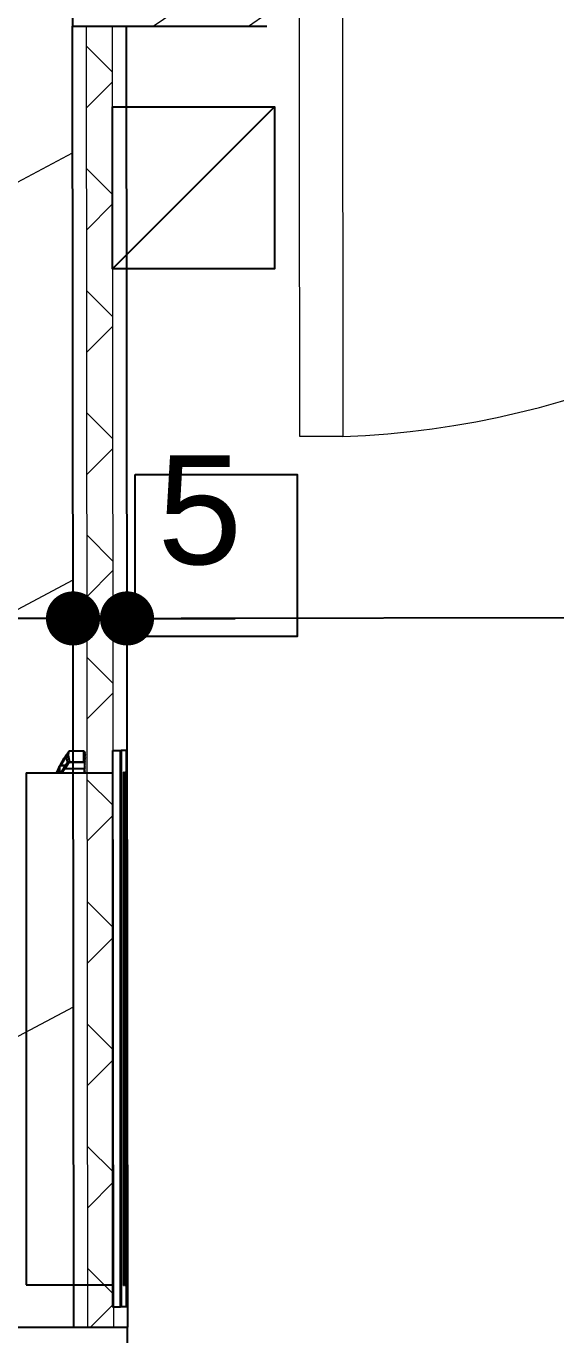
# Model space of a CAD drawing. Header units: centimetres. Extents: x 39595 to 63691, y -25920 to -14518.
# Drawn here: x 55893.3 to 55942.4, y -23932 to -23810.9 of the extents above; entities that cross this region are included whole.
import ezdxf

# ---------------------------------------------------------------- set-up
doc = ezdxf.new("R2010")
doc.units = ezdxf.units.CM
doc.header["$LTSCALE"] = 50.8
doc.header["$PDMODE"] = 1
doc.header["$PDSIZE"] = -2
doc.linetypes.add('Style de ligne -1', pattern=[0.41664, 0.20828, -0.20836])
doc.layers.add('3-BAT C-Niveau-3', color=7, linetype='Continuous')
doc.layers.add('prlm-CHAUFF', color=4, linetype='Continuous')
doc.layers.add('prlm-ELEC-CFA', color=1, linetype='Continuous', lineweight=25)
doc.layers.add('prlm-ELEC-CFO', color=1, linetype='Continuous', lineweight=25)
doc.styles.add('Helvetica', font='arial.ttf')
doc.dimstyles.new('IS', dxfattribs={"dimtxt": 10.08724, "dimasz": 5.007446, "dimexe": 2, "dimexo": 10, "dimgap": 3, "dimtad": 1, "dimdec": 1, "dimtxsty": 'Helvetica', "dimblk": 'DOT', "dimblk1": 'DOT', "dimblk2": 'DOT', "dimcen": 0, "dimdle": 10, "dimazin": 0, "dimtfac": 0.8, "dimtdec": 1, "dimtix": 1, "dimtmove": 0, "dimatfit": 0, "dimldrblk": 'VW_FILLEDARROW-1', "dimfxl": 1, "dimfrac": 2, "dimtolj": 1, "dimarcsym": 0})

# ---------------------------------------------------------------- blocks, each defined once
blk = doc.blocks.new('_DOT')
at = {"color": 0, "linetype": 'ByBlock', "lineweight": -2}
blk.add_line((-0.5, 0), (-1, 0), dxfattribs=at)
at = {"color": 0, "linetype": 'ByBlock', "const_width": 0.5}
blk.add_lwpolyline([(-0.25, 0, 1), (0.25, 0, 1)], format="xyb", close=True, dxfattribs=at)
blk = doc.blocks.new('*D54')
at = {"layer": '3-BAT C-Niveau-3', "color": 0, "linetype": 'Continuous', "lineweight": -2, "transparency": 16777216}
blk.add_line((55982.54, -23805.81), (55982.5, -23770.83), dxfattribs=at)
at = {"layer": 'Defpoints', "color": 0, "linetype": 'Continuous', "transparency": 16777216}
for p in [(55982.5, -23765.82), (56034.5, -23765.77), (55915.63, -23810.88)]:
    blk.add_point(p, dxfattribs=at)
at = {"layer": '3-BAT C-Niveau-3', "color": 0, "linetype": 'Continuous', "lineweight": -2, "transparency": 16777216, "xscale": 5.007446289062499, "yscale": 5.007446289062499, "zscale": 5.007446289062499}
for p, rotation in [((55982.5, -23765.82), 90.05310040590868), ((55982.54, -23810.82), 270.0531004059087)]:
    blk.add_blockref('_DOT', p, dxfattribs=dict(at, rotation=rotation))
at = {"layer": '3-BAT C-Niveau-3', "color": 0, "linetype": 'Continuous', "lineweight": 5, "transparency": 16777216, "insert": (55990.56, -23788.31), "char_height": 10.087, "attachment_point": 5, "rotation": 270.0531, "style": 'Helvetica'}
blk.add_mtext('\\A1;45', dxfattribs=at)
blk = doc.blocks.new('VW_FILLEDARROW-1')
at = {"color": 0, "linetype": 'Continuous', "lineweight": 5, "flags": 128}
blk.add_lwpolyline([(-1.997, 0.535), (0, 0), (-1.997, -0.535)], close=True, dxfattribs=at)
blk = doc.blocks.new('*D55')
at = {"layer": '3-BAT C-Niveau-3', "color": 0, "linetype": 'Continuous', "lineweight": -2, "transparency": 16777216}
blk.add_line((55982.76, -24050.7), (55982.54, -23815.83), dxfattribs=at)
at = {"layer": 'Defpoints', "color": 0, "linetype": 'Continuous', "transparency": 16777216}
for p in [(55915.63, -23810.88), (55982.54, -23810.82), (55993.77, -24055.7)]:
    blk.add_point(p, dxfattribs=at)
at = {"layer": '3-BAT C-Niveau-3', "color": 0, "linetype": 'Continuous', "lineweight": -2, "transparency": 16777216, "xscale": 5.007446289062499, "yscale": 5.007446289062499, "zscale": 5.007446289062499}
for p, rotation in [((55982.54, -23810.82), 90.05310040590868), ((55982.77, -24055.71), 270.0531004059087)]:
    blk.add_blockref('_DOT', p, dxfattribs=dict(at, rotation=rotation))
at = {"layer": '3-BAT C-Niveau-3', "color": 0, "linetype": 'Continuous', "lineweight": 5, "transparency": 16777216, "insert": (55990.7, -23933.26), "char_height": 10.087, "attachment_point": 5, "rotation": 270.0531, "style": 'Helvetica'}
blk.add_mtext('\\A1;245', dxfattribs=at)
blk = doc.blocks.new('*D126')
at = {"layer": '3-BAT C-Niveau-3', "color": 0, "linetype": 'Continuous', "lineweight": -2, "transparency": 16777216}
for p, q in [((55807.72, -23865.8), (55807.72, -23863.8)), ((55897.69, -23875.71), (55897.68, -23863.71)), ((55892.68, -23865.72), (55812.73, -23865.79))]:
    blk.add_line(p, q, dxfattribs=at)
at = {"layer": 'Defpoints', "color": 0, "linetype": 'Continuous', "transparency": 16777216}
for p in [(55807.72, -23865.8), (55807.72, -23870.2), (55897.7, -23887.15)]:
    blk.add_point(p, dxfattribs=at)
at = {"layer": '3-BAT C-Niveau-3', "color": 0, "linetype": 'Continuous', "lineweight": -2, "transparency": 16777216, "xscale": 5.007446289062499, "yscale": 5.007446289062499, "zscale": 5.007446289062499}
for p, rotation in [((55807.72, -23865.8), 180.0531004058566), ((55897.68, -23865.71), 0.05310040585661646)]:
    blk.add_blockref('_DOT', p, dxfattribs=dict(at, rotation=rotation))
at = {"layer": '3-BAT C-Niveau-3', "color": 0, "linetype": 'Continuous', "lineweight": 5, "transparency": 16777216, "insert": (55852.69, -23857.71), "char_height": 10.087, "attachment_point": 5, "rotation": 0.0531, "style": 'Helvetica'}
blk.add_mtext('\\A1;90', dxfattribs=at)
blk = doc.blocks.new('*D127')
at = {"layer": '3-BAT C-Niveau-3', "color": 0, "linetype": 'Continuous', "lineweight": -2, "transparency": 16777216}
for p, q in [((55897.69, -23875.71), (55897.68, -23863.71)), ((55902.69, -23875.71), (55902.68, -23863.71)), ((55892.68, -23865.72), (55887.67, -23865.72)), ((55902.68, -23865.71), (55897.68, -23865.71)), ((55907.69, -23865.7), (55912.7, -23865.7))]:
    blk.add_line(p, q, dxfattribs=at)
at = {"layer": 'Defpoints', "color": 0, "linetype": 'Continuous', "transparency": 16777216}
for p in [(55897.68, -23865.71), (55897.7, -23887.15), (55902.7, -23887.9)]:
    blk.add_point(p, dxfattribs=at)
at = {"layer": '3-BAT C-Niveau-3', "color": 0, "linetype": 'Continuous', "lineweight": -2, "transparency": 16777216, "xscale": 5.007446289062499, "yscale": 5.007446289062499, "zscale": 5.007446289062499}
for p, rotation in [((55897.68, -23865.71), 0.05310040585657854), ((55902.68, -23865.71), 180.0531004058566)]:
    blk.add_blockref('_DOT', p, dxfattribs=dict(at, rotation=rotation))
at = {"layer": '3-BAT C-Niveau-3', "color": 0, "linetype": 'Continuous', "lineweight": 5, "transparency": 16777216, "insert": (55909.42, -23855.72), "char_height": 10.087, "attachment_point": 5, "rotation": 0.0531, "style": 'Helvetica'}
blk.add_mtext('\\A1;5', dxfattribs=at)
blk = doc.blocks.new('*D128')
at = {"layer": '3-BAT C-Niveau-3', "color": 0, "linetype": 'Continuous', "lineweight": -2, "transparency": 16777216}
for p, q in [((55902.69, -23875.71), (55902.68, -23863.71)), ((56253.62, -23865.38), (55907.69, -23865.7)), ((56258.62, -23865.38), (56258.63, -23867.38))]:
    blk.add_line(p, q, dxfattribs=at)
at = {"layer": 'Defpoints', "color": 0, "linetype": 'Continuous', "transparency": 16777216}
for p in [(56258.62, -23861.32), (55902.68, -23865.71), (55902.7, -23887.9)]:
    blk.add_point(p, dxfattribs=at)
at = {"layer": '3-BAT C-Niveau-3', "color": 0, "linetype": 'Continuous', "lineweight": -2, "transparency": 16777216, "xscale": 5.007446289062499, "yscale": 5.007446289062499, "zscale": 5.007446289062499}
for p, rotation in [((55902.68, -23865.71), 180.0531004058566), ((56258.62, -23865.38), 0.05310040585661646)]:
    blk.add_blockref('_DOT', p, dxfattribs=dict(at, rotation=rotation))
at = {"layer": '3-BAT C-Niveau-3', "color": 0, "linetype": 'Continuous', "lineweight": 5, "transparency": 16777216, "insert": (56037.58, -23855.6), "char_height": 10.087, "attachment_point": 5, "rotation": 0.0531, "style": 'Helvetica'}
blk.add_mtext('\\A1;356', dxfattribs=at)
blk = doc.blocks.new('xi.th-ch')
at = {"layer": 'prlm-CHAUFF', "color": 0, "linetype": 'ByBlock', "lineweight": -2, "flags": 128}
blk.add_lwpolyline([(-7.5, 7.5), (7.5, 7.5), (7.5, -7.5), (-7.5, -7.5)], close=True, dxfattribs=at)
at = {"layer": 'prlm-CHAUFF', "color": 0}
blk.add_lwpolyline([(-7.5, -7.5), (7.5, 7.5)], dxfattribs=at)

msp = doc.modelspace()

# ---------------------------------------------------------------- hatches: boundary and pattern name
at = {"linetype": 'Continuous', "lineweight": 18, "true_color": 0xa0a0a4}
h = msp.add_hatch(dxfattribs=at)
h.set_pattern_fill('BA 13', color=253, angle=-10.6705, style=0, pattern_type=2)
h.set_pattern_definition([(207.98931, (47512.718, 24548.346), (-14.252246, 31.966756), [])])
h.paths.add_polyline_path([(55897.59, -23760.9), (55897.74, -23931.31), (55806.39, -23931.4), (55806.23, -23760.98), (55616.79, -23761.16), (55616.69, -23660.93), (55816.59, -23660.75), (55816.59, -23660.76), (56028.01, -23660.78), (56028.1, -23760.75)])
h.paths.add_polyline_path([(55897.58, -23758.51), (55897.58, -23759.35), (55897.58, -23758.51)])
at = {"linetype": 'Continuous', "lineweight": 5}
h = msp.add_hatch(dxfattribs=at)
h.set_pattern_fill('MURS MACONNERIE-2', angle=-10.6705, style=0, pattern_type=2)
h.set_pattern_definition([(34.329506, (47530.9855, 24544.9045), (-2.3465344, 4.4151757), [])])
h.paths.add_polyline_path([(55915.59, -23760.88), (55897.59, -23760.9), (55897.63, -23810.9), (55915.63, -23810.88)])
at = {"linetype": 'Continuous', "lineweight": 5, "true_color": 0x808080}
h = msp.add_hatch(dxfattribs=at)
h.set_pattern_fill('02_ISOLANT', color=8, angle=90.0535, style=0, pattern_type=2)
h.set_pattern_definition([(135.053537, (47512.718, 24548.3464), (-5.6515661, -5.6621375), []), (225.053537, (47512.718, 24548.3464), (-5.6621375, 5.6515661), [])])
h.paths.add_polyline_path([(55899.05, -23931.32), (55901.45, -23931.31), (55901.33, -23810.9), (55898.93, -23810.9)])

# ---------------------------------------------------------------- linework, layer by layer
at = {"color": 7, "linetype": 'Continuous', "lineweight": 25}
for p, q in [((55897.59, -23760.9), (55897.63, -23810.9)), ((55897.59, -23760.9), (55897.63, -23810.9)), ((55897.63, -23810.9), (55915.63, -23810.88)), ((55897.75, -23931.32), (55897.63, -23810.9)), ((55902.75, -23931.31), (55902.63, -23810.89)), ((55802.68, -23931.4), (55902.68, -23931.31)), ((55902.68, -23931.31), (55902.73, -23980.81))]:
    msp.add_line(p, q, dxfattribs=at)
at = {"color": 7, "linetype": 'Continuous', "lineweight": 5}
for p, q in [((55897.75, -23931.32), (55897.63, -23810.9)), ((55899.05, -23931.32), (55898.93, -23810.9)), ((55899.05, -23931.32), (55898.93, -23810.9)), ((55901.45, -23931.31), (55901.33, -23810.9)), ((55901.45, -23931.31), (55901.33, -23810.9)), ((55802.68, -23931.4), (55902.68, -23931.31)), ((55902.68, -23931.31), (55902.73, -23980.81))]:
    msp.add_line(p, q, dxfattribs=at)
at = {"color": 251, "linetype": 'Style de ligne -1', "lineweight": 5, "true_color": 0x616161, "flags": 128}
msp.add_lwpolyline([(55897.59, -23760.9), (55897.74, -23931.31), (55806.39, -23931.4), (55806.23, -23760.98), (55616.79, -23761.16), (55616.69, -23660.93), (55816.59, -23660.75), (55816.59, -23660.76), (56028.01, -23660.78), (56028.1, -23760.75)], close=True, dxfattribs=at)
at = {"color": 7, "linetype": 'Continuous', "lineweight": 13, "flags": 128}
msp.add_lwpolyline([(55922.59, -23765.87), (55922.67, -23848.87), (55918.67, -23848.88), (55918.59, -23765.88)], close=True, dxfattribs=at)
at = {"color": 7, "linetype": 'Continuous', "lineweight": 5}
msp.add_arc((55919.59, -23765.88), 83.05, 272.1228, 0.0531, dxfattribs=at)
at = {"layer": 'prlm-CHAUFF', "ltscale": 50}
for p, q in [((55896.88, -23878.63), (55897.1, -23878.3)), ((55898.69, -23877.98), (55897.33, -23877.98)), ((55898.69, -23878.97), (55898.69, -23877.98)), ((55898.69, -23877.98), (55898.74, -23878.03)), ((55898.74, -23878.03), (55898.74, -23878.03)), ((55898.74, -23878.03), (55898.74, -23879.05)), ((55898.83, -23878.14), (55898.74, -23878.05)), ((55898.83, -23878.18), (55898.74, -23878.09)), ((55898.83, -23878.25), (55898.74, -23878.16)), ((55898.83, -23878.33), (55898.74, -23878.24)), ((55898.83, -23878.44), (55898.74, -23878.35)), ((55898.78, -23878.38), (55898.83, -23878.33)), ((55898.79, -23878.29), (55898.83, -23878.25)), ((55898.8, -23878.21), (55898.83, -23878.18)), ((55898.81, -23878.16), (55898.83, -23878.14)), ((55901.34, -23877.94), (55902.07, -23877.94)), ((55901.34, -23877.94), (55901.34, -23929.44)), ((55902.07, -23929.44), (55902.07, -23877.94)), ((55902.07, -23877.94), (55902.15, -23877.94)), ((55902.64, -23877.94), (55902.15, -23877.94)), ((55902.15, -23877.94), (55902.15, -23929.44)), ((55902.64, -23929.44), (55902.64, -23877.94)), ((55896.49, -23879.34), (55896.45, -23879.36)), ((55896.49, -23879.34), (55896.49, -23879.33)), ((55896.98, -23879.34), (55896.49, -23879.34)), ((55896.51, -23879.26), (55896.87, -23878.65)), ((55896.55, -23879.28), (55896.51, -23879.26)), ((55896.87, -23879.51), (55896.54, -23879.99)), ((55896.91, -23878.68), (55896.55, -23879.28)), ((55896.55, -23879.28), (55897.02, -23879.28)), ((55896.87, -23878.65), (55896.88, -23878.63)), ((55896.87, -23878.65), (55896.91, -23878.68)), ((55896.88, -23879.49), (55896.87, -23879.51)), ((55896.88, -23878.63), (55896.92, -23878.67)), ((55897.1, -23879.15), (55896.88, -23879.49)), ((55896.92, -23878.67), (55896.91, -23878.68)), ((55897.09, -23878.68), (55896.91, -23878.68)), ((55897.09, -23878.41), (55896.92, -23878.67)), ((55896.92, -23878.67), (55897.09, -23878.67)), ((55897.3, -23879.05), (55896.93, -23879.63)), ((55897.3, -23879.05), (55897.33, -23878.97)), ((55898.74, -23879.05), (55897.3, -23879.05)), ((55897.33, -23878.97), (55898.69, -23878.97)), ((55898.69, -23878.97), (55898.74, -23879.05)), ((55898.83, -23878.56), (55898.74, -23878.47)), ((55898.83, -23878.71), (55898.74, -23878.62)), ((55898.83, -23878.87), (55898.74, -23878.78)), ((55898.74, -23878.96), (55898.83, -23878.87)), ((55898.83, -23879.06), (55898.74, -23878.97)), ((55898.74, -23879.05), (55898.74, -23879.63)), ((55898.74, -23879.05), (55898.74, -23879.05)), ((55898.74, -23879.15), (55898.83, -23879.06)), ((55898.83, -23879.32), (55898.74, -23879.23)), ((55898.74, -23879.41), (55898.83, -23879.32)), ((55898.83, -23879.56), (55898.74, -23879.47)), ((55898.75, -23878.79), (55898.83, -23878.71)), ((55898.76, -23878.63), (55898.83, -23878.56)), ((55898.76, -23878.99), (55898.83, -23878.92)), ((55898.83, -23879.21), (55898.76, -23879.13)), ((55898.77, -23878.5), (55898.83, -23878.44)), ((55898.77, -23879.27), (55898.83, -23879.21)), ((55898.83, -23879.46), (55898.77, -23879.39)), ((55898.78, -23879.51), (55898.83, -23879.46)), ((55898.83, -23878.64), (55898.79, -23878.6)), ((55898.83, -23878.4), (55898.8, -23878.37)), ((55898.8, -23878.67), (55898.83, -23878.64)), ((55898.81, -23878.42), (55898.83, -23878.4)), ((55898.83, -23878.92), (55898.81, -23878.9)), ((55893.34, -23879.99), (55901.34, -23879.99)), ((55893.34, -23879.99), (55893.34, -23927.39)), ((55896.93, -23879.63), (55896.68, -23879.99)), ((55898.74, -23879.63), (55896.93, -23879.63)), ((55898.74, -23879.65), (55898.83, -23879.56)), ((55898.74, -23879.99), (55898.74, -23879.63)), ((55898.83, -23879.81), (55898.74, -23879.72)), ((55898.74, -23879.9), (55898.83, -23879.81)), ((55898.78, -23879.99), (55898.74, -23879.96)), ((55902.34, -23879.94), (55902.34, -23927.44)), ((55902.34, -23879.94), (55902.4, -23879.94)), ((55902.4, -23879.94), (55902.34, -23880.14)), ((55902.4, -23927.44), (55902.4, -23879.94)), ((55902.45, -23879.94), (55902.45, -23927.44)), ((55902.45, -23879.94), (55902.5, -23879.94)), ((55902.5, -23879.94), (55902.45, -23880.1)), ((55902.5, -23927.44), (55902.5, -23879.94)), ((55902.54, -23879.94), (55902.54, -23927.44)), ((55902.54, -23879.94), (55902.58, -23879.94)), ((55902.58, -23879.94), (55902.54, -23880.05)), ((55902.58, -23927.44), (55902.58, -23879.94)), ((55902.6, -23879.94), (55902.6, -23927.44)), ((55902.6, -23879.94), (55902.62, -23879.94)), ((55902.62, -23879.94), (55902.6, -23880.01)), ((55902.62, -23927.44), (55902.62, -23879.94)), ((55902.63, -23879.94), (55902.63, -23927.44)), ((55902.63, -23879.94), (55902.64, -23879.94)), ((55902.64, -23879.94), (55902.63, -23879.96)), ((55902.64, -23927.44), (55902.64, -23879.94)), ((55893.34, -23927.39), (55901.34, -23927.39)), ((55902.34, -23927.24), (55902.4, -23927.44)), ((55902.4, -23927.44), (55902.34, -23927.44)), ((55902.45, -23927.28), (55902.5, -23927.44)), ((55902.5, -23927.44), (55902.45, -23927.44)), ((55902.54, -23927.33), (55902.58, -23927.44)), ((55902.58, -23927.44), (55902.54, -23927.44)), ((55902.6, -23927.37), (55902.62, -23927.44)), ((55902.62, -23927.44), (55902.6, -23927.44)), ((55902.63, -23927.42), (55902.64, -23927.44)), ((55902.64, -23927.44), (55902.63, -23927.44)), ((55901.34, -23929.44), (55902.07, -23929.44)), ((55902.15, -23929.44), (55902.07, -23929.44)), ((55902.64, -23929.44), (55902.15, -23929.44))]:
    msp.add_line(p, q, dxfattribs=at)
for centre, radius, start, end in [((55896.42, -23877.81), 0.836, 324.1326, 329.2425), ((55907.38, -23885.4), 12.5, 143.7494, 145.0637), ((55908.57, -23886.05), 13.85, 151.9182, 154.0515), ((55907.38, -23885.4), 12.5, 151.3177, 151.5903), ((55895.89, -23878.94), 0.703, 323.033, 332.9325), ((55896.23, -23878.97), 0.448, 304.6713, 315.4982), ((55908.22, -23885.93), 13.43, 152.115, 153.7632)]:
    msp.add_arc(centre, radius, start, end, dxfattribs=at)
for points, knots in [([(55897.13, -23878.24), (55897.13, -23878.25), (55897.13, -23878.25), (55897.12, -23878.26), (55897.11, -23878.28), (55897.11, -23878.29), (55897.1, -23878.3), (55897.1, -23878.32), (55897.1, -23878.33), (55897.09, -23878.35), (55897.09, -23878.37), (55897.09, -23878.39), (55897.08, -23878.4), (55897.08, -23878.42), (55897.08, -23878.45), (55897.08, -23878.47), (55897.08, -23878.49), (55897.08, -23878.52), (55897.08, -23878.56), (55897.08, -23878.61), (55897.09, -23878.66), (55897.09, -23878.72), (55897.1, -23878.78), (55897.11, -23878.84), (55897.12, -23878.9), (55897.13, -23878.97), (55897.14, -23879.02), (55897.14, -23879.04)], [0.0304712, 0.0304712, 0.0304712, 0.0304712, 0.0599457, 0.0897682, 0.1195016, 0.1491541, 0.1787343, 0.2082505, 0.2377114, 0.2671256, 0.2965018, 0.3258487, 0.355175, 0.3844897, 0.4138015, 0.4431194, 0.4724522, 0.5018089, 0.5568669, 0.611863, 0.6668562, 0.7219052, 0.7770682, 0.8324028, 0.8879658, 0.9438132, 1, 1, 1, 1]), ([(55897.33, -23877.98), (55897.3, -23878), (55897.28, -23878.04), (55897.25, -23878.14), (55897.24, -23878.21), (55897.24, -23878.34), (55897.24, -23878.38), (55897.25, -23878.48), (55897.26, -23878.53), (55897.28, -23878.71), (55897.3, -23878.83), (55897.33, -23878.97)], [0, 0, 0, 0, 0.25, 0.25, 0.5, 0.5, 0.625, 0.625, 0.75, 0.75, 1, 1, 1, 1]), ([(55896.39, -23879.45), (55896.38, -23879.46), (55896.38, -23879.46), (55896.38, -23879.47), (55896.37, -23879.49), (55896.37, -23879.5), (55896.36, -23879.51), (55896.36, -23879.53), (55896.36, -23879.54), (55896.36, -23879.56), (55896.36, -23879.58), (55896.35, -23879.6), (55896.35, -23879.61), (55896.35, -23879.64), (55896.35, -23879.67), (55896.36, -23879.71), (55896.36, -23879.76), (55896.37, -23879.8), (55896.37, -23879.85), (55896.38, -23879.91), (55896.39, -23879.95), (55896.4, -23879.98), (55896.4, -23879.99)], [0.1059402, 0.1059402, 0.1059402, 0.1059402, 0.1359504, 0.1694868, 0.202886, 0.2361704, 0.2693627, 0.3024859, 0.3355633, 0.3686184, 0.401675, 0.434757, 0.4678887, 0.5010941, 0.5629781, 0.6246926, 0.6863942, 0.7482374, 0.8103737, 0.8729511, 0.9361135, 0.9654522, 0.9654522, 0.9654522, 0.9654522]), ([(55896.44, -23879.99), (55896.43, -23879.98), (55896.43, -23879.97), (55896.43, -23879.95), (55896.42, -23879.92), (55896.41, -23879.88), (55896.41, -23879.86), (55896.4, -23879.83), (55896.4, -23879.8), (55896.4, -23879.77), (55896.39, -23879.75), (55896.39, -23879.72), (55896.39, -23879.7), (55896.38, -23879.67), (55896.38, -23879.65), (55896.38, -23879.63), (55896.38, -23879.61), (55896.38, -23879.58), (55896.38, -23879.55), (55896.38, -23879.51), (55896.39, -23879.48), (55896.39, -23879.46), (55896.4, -23879.43), (55896.41, -23879.41), (55896.42, -23879.39), (55896.43, -23879.37), (55896.44, -23879.36), (55896.45, -23879.36)], [0.053874, 0.053874, 0.053874, 0.053874, 0.0607104, 0.0907643, 0.1206402, 0.1503557, 0.1799287, 0.2093776, 0.238721, 0.2679778, 0.2971672, 0.3263086, 0.3554219, 0.3845269, 0.4136437, 0.4427926, 0.4719939, 0.5012681, 0.5562327, 0.6110034, 0.6657154, 0.7205017, 0.7754929, 0.8308166, 0.8865967, 0.9429527, 1, 1, 1, 1]), ([(55896.49, -23879.34), (55896.49, -23879.34), (55896.48, -23879.34), (55896.47, -23879.35), (55896.47, -23879.36), (55896.46, -23879.37), (55896.45, -23879.38), (55896.45, -23879.39), (55896.44, -23879.4), (55896.44, -23879.41), (55896.43, -23879.43), (55896.43, -23879.44), (55896.43, -23879.46), (55896.43, -23879.47), (55896.42, -23879.49), (55896.42, -23879.51), (55896.42, -23879.52), (55896.42, -23879.54), (55896.42, -23879.57), (55896.42, -23879.6), (55896.42, -23879.64), (55896.43, -23879.69), (55896.43, -23879.74), (55896.44, -23879.79), (55896.45, -23879.84), (55896.46, -23879.9), (55896.47, -23879.95), (55896.48, -23879.98), (55896.48, -23879.99)], [0, 0, 0, 0, 0.0300773, 0.0600539, 0.0899314, 0.1197114, 0.1493956, 0.1789856, 0.2084831, 0.2378898, 0.2672073, 0.2964374, 0.3255817, 0.3546421, 0.3836203, 0.4125181, 0.4413372, 0.4700795, 0.4987468, 0.5532579, 0.6080368, 0.6630958, 0.7184471, 0.7741027, 0.8300742, 0.8863734, 0.9430116, 0.9677174, 0.9677174, 0.9677174, 0.9677174]), ([(55897.14, -23879.04), (55897.14, -23879.04), (55897.14, -23879.05), (55897.14, -23879.05), (55897.14, -23879.06), (55897.14, -23879.06), (55897.14, -23879.07), (55897.14, -23879.08), (55897.13, -23879.09), (55897.13, -23879.1), (55897.12, -23879.11), (55897.11, -23879.14), (55897.1, -23879.15), (55897.1, -23879.15)], [0, 0, 0, 0, 0.061789, 0.122374, 0.182441, 0.242697, 0.303842, 0.366548, 0.43144, 0.49908, 0.668346, 0.832646, 1, 1, 1, 1])]:
    msp.add_open_spline(points, degree=3, knots=knots, dxfattribs=at)
at = {"layer": 'prlm-ELEC-CFA', "color": 3, "linetype": 'ByBlock', "lineweight": -2, "flags": 128}
msp.add_lwpolyline([(55903.43, -23852.38), (55918.43, -23852.38), (55918.43, -23867.38), (55903.43, -23867.38)], close=True, dxfattribs=at)

# ---------------------------------------------------------------- block references
at = {"layer": 'prlm-ELEC-CFO'}
msp.add_blockref('xi.th-ch', (55908.84, -23825.84), dxfattribs=at)

# ---------------------------------------------------------------- dimensions: what is measured, and where the dimension line sits
at = {"layer": '3-BAT C-Niveau-3', "color": 7, "linetype": 'Continuous', "lineweight": 5}
for base, p1, p2, angle, override, picture, middle in [((55982.5, -23765.82), (55915.63, -23810.88), (56034.5, -23765.77), 270.0531, {"dimtxt": 10.08724, "dimdec": 0, "dimpost": '<>', "dimtxsty": 'Helvetica', "dimse1": 1, "dimse2": 1, "dimtmove": 2}, '*D54', (55990.56, -23788.31)), ((55982.54, -23810.82), (55993.77, -24055.7), (55915.63, -23810.88), 270.0531, {"dimtxt": 10.08724, "dimdec": 0, "dimpost": '<>', "dimtxsty": 'Helvetica', "dimse1": 1, "dimse2": 1, "dimtmove": 2}, '*D55', (55990.7, -23933.26)), ((55807.72, -23865.8), (55897.7, -23887.15), (55807.72, -23870.2), 0.0531, {"dimtxt": 10.08724, "dimdec": 0, "dimpost": '<>', "dimtxsty": 'Helvetica', "dimtmove": 2}, '*D126', (55852.69, -23857.71))]:
    dim = msp.add_linear_dim(base=base, p1=p1, p2=p2, angle=angle, dimstyle='IS', override=override, dxfattribs=at)
    dim.commit()
    dim.dimension.update_dxf_attribs({"geometry": picture, "text_midpoint": middle})
for base, p1, p2, override, picture, middle in [((55897.68, -23865.71), (55902.7, -23887.9), (55897.7, -23887.15), {"dimtxt": 10.08724, "dimdec": 0, "dimpost": '<>', "dimtxsty": 'Helvetica', "dimtix": 0, "dimtmove": 2}, '*D127', (55909.42, -23855.72)), ((55902.68, -23865.71), (56258.62, -23861.32), (55902.7, -23887.9), {"dimtxt": 10.08724, "dimdec": 0, "dimpost": '<>', "dimtxsty": 'Helvetica', "dimtmove": 2}, '*D128', (56037.58, -23855.6))]:
    dim = msp.add_linear_dim(base=base, p1=p1, p2=p2, angle=0.0531, dimstyle='IS', override=override, dxfattribs=at)
    dim.commit()
    dim.dimension.update_dxf_attribs({"geometry": picture, "text_midpoint": middle, "dimtype": 160})

doc.saveas('drawing.dxf')
